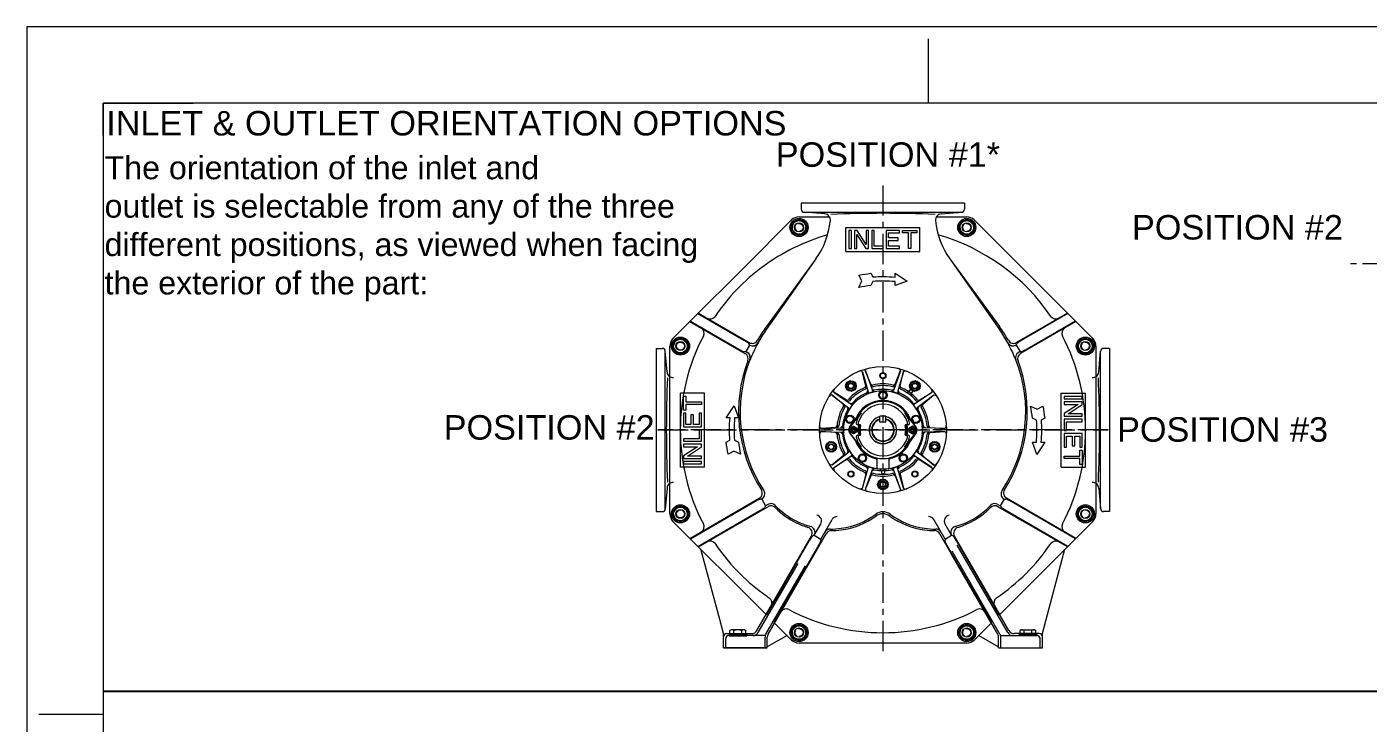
# Model space of a CAD drawing. Header units: millimetres. Extents: x -1229 to 6348, y -522 to 5252.
# Drawn here: x -1229 to 1589, y 3789 to 5252 of the extents above; entities that cross this region are included whole.
import ezdxf
from ezdxf.enums import TextEntityAlignment as Align

# ---------------------------------------------------------------- set-up
doc = ezdxf.new("R2010")
doc.units = ezdxf.units.MM
doc.header["$LTSCALE"] = 25.4
doc.linetypes.add('CENTER', pattern=[2, 1.25, -0.25, 0.25, -0.25])
doc.linetypes.add('HIDDEN', pattern=[0.375, 0.25, -0.125])
for name, color, linetype, lineweight in [('CEN', 3, 'CENTER', 5), ('HID-HIDE', 6, 'HIDDEN', 5), ('OBJ', 7, 'Continuous', 5), ('TXT', 7, 'Continuous', 5)]:
    doc.layers.add(name, color=color, linetype=linetype, lineweight=lineweight)
doc.layers.add('Title Block', color=7, linetype='Continuous')
doc.styles.add('ACANSTS', font='romans.shx', dxfattribs={"height": 25.4})
doc.styles.add('Roman', font='romans')
doc.styles.get("Standard").update_dxf_attribs({"font": 'arial.ttf'})

# ---------------------------------------------------------------- blocks, each defined once
blk = doc.blocks.new('LONE STAR BLOWER TITLE BLOCK (SIZE A)')
at = {"layer": 'Title Block', "lineweight": 15}
for p, q in [((600.08, 457.2), (0, 457.2)), ((0, 457.2), (0, 0)), ((150.02, 444.5), (150.02, 455.22)), ((587.38, 444.5), (12.7, 444.5)), ((587.38, 444.5), (12.7, 444.5)), ((12.7, 444.5), (12.7, 12.7)), ((12.7, 439.2), (12.7, 444.5)), ((12.7, 444.5), (27.67, 444.5)), ((12.7, 439.2), (12.7, 361.13)), ((1.98, 342.9), (12.7, 342.9))]:
    blk.add_line(p, q, dxfattribs=at)
at = {"layer": 'Title Block', "lineweight": 15, "style": 'ACANSTS'}
for tag, p, height in [('DRAWN_BY', (364.98, 58.05), 3.43), ('DRAWN_DATE', (394.07, 58.26), 3.43), ('DRAWING_SUBTITLE', (444.84, 50.21), 5.14), ('CHECKED_BY', (365.54, 49.27), 3.43), ('CHECK_DATE', (393.59, 49.29), 3.43), ('ENGINEER', (365.39, 40.85), 3.43), ('ENG_DATE', (393.36, 40.71), 3.43), ('DRAWING_SUBTITLE', (444.78, 39.35), 5.14), ('MANUFACTURING', (365.28, 32.27), 3.43), ('MFG_DATE', (393.39, 32.25), 3.43), ('CONTROL', (365.28, 23.7), 3.43), ('CONTROL_DATE', (393.39, 23.67), 3.43), ('CAGE_CODE', (450.28, 23.27), 3.43), ('MODEL_FILE_NAME', (210.7, 15.52), 3.43), ('APPROVED_BY', (364.99, 14.44), 3.43), ('APPROVAL_DATE', (393.18, 14.26), 3.43)]:
    blk.add_attdef(tag, p, '', height=height, dxfattribs=at)
at = {"layer": 'Title Block', "lineweight": 15, "style": 'Roman', "flags": 8}
for tag, height, p in [('DWG_NUMBER', 7.14, (480.3, 29.15)), ('SCALE', 3.43, (454.75, 17.88)), ('SHEETNUMBER', 3.43, (539.89, 17.88)), ('TOTA_SHEETS', 3.43, (556.11, 17.82))]:
    blk.add_attdef(tag, text='', height=height, dxfattribs=at).set_placement(p, align=Align.TOP_LEFT)
at = {"layer": 'Title Block', "lineweight": 15, "style": 'ACANSTS'}
blk.add_attdef('REVISION', text='', height=3.43, dxfattribs=at).set_placement((580.38, 22.69), align=Align.CENTER)

msp = doc.modelspace()

# ---------------------------------------------------------------- linework, layer by layer
at = {"color": 7, "lineweight": 5}
for p, q in [((327.64, 4248.617), (322.735, 4245.785)), ((811.078, 4248.617), (815.984, 4245.785))]:
    msp.add_line(p, q, dxfattribs=at)
at = {"lineweight": 5}
for p, q in [((326.421, 3947.655), (234.447, 3947.655)), ((234.503, 3947.655), (326.366, 3947.655)), ((812.297, 3947.655), (904.271, 3947.655)), ((812.353, 3947.655), (904.216, 3947.655))]:
    msp.add_line(p, q, dxfattribs=at)
msp.add_line((4632.002, 3855.997), (-1068.81, 3855.997))
at = {"layer": 'CEN', "color": 5, "lineweight": 5, "ltscale": 2}
for p, q in [((569.359, 4918.493), (569.359, 3931.898)), ((1640.294, 4754.105), (1538.694, 4754.105)), ((96.403, 4404.855), (1042.315, 4404.855)), ((1042.315, 4404.855), (96.403, 4404.855))]:
    msp.add_line(p, q, dxfattribs=at)
at = {"layer": 'HID-HIDE', "color": 7, "linetype": 'Continuous', "lineweight": 5, "ltscale": 2}
for p, q in [((164.002, 4632.437), (279.319, 4747.755)), ((366.159, 4678.822), (324.774, 4622.42)), ((366.159, 4675.403), (324.192, 4615.915)), ((128.313, 4596.748), (164.002, 4632.437)), ((121.803, 4228.677), (121.803, 4581.032)), ((533.307, 4497.749), (525.924, 4527.517)), ((526.229, 4526.926), (538.398, 4485.039)), ((543.924, 4501.199), (532.4, 4529.621)), ((532.5, 4528.964), (547.276, 4487.923)), ((606.218, 4528.964), (591.442, 4487.923)), ((594.794, 4501.199), (606.318, 4529.621)), ((612.489, 4526.926), (600.32, 4485.039)), ((605.412, 4497.749), (612.795, 4527.517)), ((492.152, 4467.848), (466.123, 4484.069)), ((466.59, 4483.596), (502.667, 4459.078)), ((622.184, 4486.204), (620.648, 4483.949)), ((622.558, 4485.932), (620.943, 4483.559)), ((630.404, 4480.232), (622.184, 4486.204)), ((623.725, 4485.084), (627.458, 4490.222)), ((632.595, 4486.489), (627.458, 4490.222)), ((628.862, 4481.352), (632.595, 4486.489)), ((672.128, 4483.596), (636.051, 4459.078)), ((646.566, 4467.848), (672.596, 4484.069)), ((485.59, 4458.817), (462.12, 4478.56)), ((462.714, 4478.261), (497.18, 4451.527)), ((630.029, 4480.504), (628.271, 4478.234)), ((630.404, 4480.232), (628.733, 4478.075)), ((676.004, 4478.261), (641.538, 4451.527)), ((653.128, 4458.817), (676.598, 4478.56)), ((499.317, 4410.753), (520.67, 4440.183)), ((523.767, 4440.987), (499.882, 4410.85)), ((562.996, 4421.276), (562.996, 4427.788)), ((563.022, 4421.276), (563.022, 4433.95)), ((575.696, 4433.95), (563.022, 4433.95)), ((575.696, 4421.276), (575.696, 4433.95)), ((575.722, 4421.276), (575.722, 4427.788)), ((614.951, 4440.987), (638.836, 4410.85)), ((639.402, 4410.753), (618.048, 4440.183)), ((469.871, 4410.436), (439.278, 4408.259)), ((469.871, 4399.273), (439.278, 4401.45)), ((439.934, 4408.152), (483.532, 4409.522)), ((439.934, 4401.557), (483.532, 4400.187)), ((499.317, 4398.956), (520.67, 4369.527)), ((523.767, 4368.722), (499.882, 4398.859)), ((516.432, 4416.031), (520.995, 4416.031)), ((575.722, 4421.276), (562.996, 4421.276)), ((614.951, 4368.722), (638.836, 4398.859)), ((622.287, 4416.031), (617.724, 4416.031)), ((639.402, 4398.956), (618.048, 4369.527)), ((698.784, 4408.152), (655.186, 4409.522)), ((698.784, 4401.557), (655.186, 4400.187)), ((668.848, 4410.436), (699.44, 4408.259)), ((668.848, 4399.273), (699.44, 4401.45)), ((516.432, 4393.679), (520.995, 4393.679)), ((622.287, 4393.679), (617.724, 4393.679)), ((485.59, 4350.893), (462.12, 4331.15)), ((462.714, 4331.448), (497.18, 4358.183)), ((492.152, 4341.861), (466.123, 4325.64)), ((466.59, 4326.113), (502.667, 4350.631)), ((556.659, 4343.602), (556.659, 4324.669)), ((582.059, 4343.602), (582.059, 4324.669)), ((672.128, 4326.113), (636.051, 4350.631)), ((676.004, 4331.448), (641.538, 4358.183)), ((646.566, 4341.861), (672.596, 4325.64)), ((653.128, 4350.893), (676.598, 4331.15)), ((533.307, 4311.96), (525.924, 4282.192)), ((526.229, 4282.783), (538.398, 4324.67)), ((532.5, 4280.745), (547.276, 4321.786)), ((564.597, 4319.638), (564.682, 4322.437)), ((564.597, 4319.638), (574.122, 4319.638)), ((565.06, 4319.638), (565.144, 4322.412)), ((566.184, 4319.638), (566.184, 4313.288)), ((566.184, 4313.288), (572.534, 4313.288)), ((572.534, 4319.638), (572.534, 4313.288)), ((573.659, 4319.638), (573.574, 4322.412)), ((574.122, 4319.638), (574.036, 4322.437)), ((606.218, 4280.745), (591.442, 4321.786)), ((612.489, 4282.783), (600.32, 4324.67)), ((605.412, 4311.96), (612.795, 4282.192)), ((543.924, 4308.511), (532.4, 4280.088)), ((594.794, 4308.511), (606.318, 4280.088)), ((164.002, 4177.272), (128.313, 4212.961)), ((279.319, 4061.955), (164.002, 4177.272)), ((810.596, 3975.848), (712.857, 4145.136)), ((815.308, 3976.002), (714.681, 4150.293)), ((831.674, 3979.405), (725.597, 4163.136)), ((834.074, 3983.562), (730.386, 4163.156)), ((304.644, 3983.562), (385.693, 4123.943)), ((307.044, 3979.405), (390.982, 4124.789)), ((323.411, 3976.002), (406.488, 4119.896)), ((328.123, 3975.848), (408.734, 4115.471)), ((351.2, 4064.2), (366.159, 4090.11)), ((353.154, 4065.184), (366.159, 4087.71)), ((234.447, 3977.212), (226.459, 4007.023)), ((904.271, 3977.212), (912.259, 4007.023)), ((234.447, 3947.655), (234.447, 3977.212)), ((240.797, 3977.212), (293.645, 3977.212)), ((245.509, 3974.884), (245.509, 3972.298)), ((250.272, 3984.998), (248.061, 3983.722)), ((248.061, 3972.298), (248.061, 3983.722)), ((278.847, 3984.998), (250.272, 3984.998)), ((256.31, 3972.298), (256.31, 3983.722)), ((272.808, 3972.298), (272.808, 3983.722)), ((278.847, 3984.998), (281.057, 3983.722)), ((281.057, 3972.298), (281.057, 3983.722)), ((283.609, 3974.884), (283.609, 3972.298)), ((897.921, 3977.212), (845.073, 3977.212)), ((855.109, 3974.884), (855.109, 3972.298)), ((859.872, 3984.998), (857.661, 3983.722)), ((857.661, 3972.298), (857.661, 3983.722)), ((859.872, 3984.998), (888.447, 3984.998)), ((865.91, 3972.298), (865.91, 3983.722)), ((882.408, 3972.298), (882.408, 3983.722)), ((888.447, 3984.998), (890.657, 3983.722)), ((890.657, 3972.298), (890.657, 3983.722)), ((893.209, 3974.884), (893.209, 3972.298)), ((904.271, 3947.655), (904.271, 3977.212)), ((239.159, 3947.655), (239.159, 3966.705)), ((322.174, 3973.055), (245.509, 3973.055)), ((245.509, 3972.298), (283.609, 3972.298)), ((321.709, 3947.655), (321.709, 3969.652)), ((368.017, 3973.257), (326.421, 3949.242)), ((326.421, 3947.655), (326.421, 3969.498)), ((770.702, 3973.257), (812.297, 3949.242)), ((812.297, 3947.655), (812.297, 3969.498)), ((816.545, 3973.055), (893.209, 3973.055)), ((817.009, 3947.655), (817.009, 3969.652)), ((893.209, 3972.298), (855.109, 3972.298)), ((899.559, 3947.655), (899.559, 3966.705))]:
    msp.add_line(p, q, dxfattribs=at)
for points in [[(133.985, 4594.121), (127.672, 4578.879), (137.715, 4565.79), (154.071, 4567.944), (160.385, 4583.186), (150.342, 4596.274)], [(510.901, 4504.021), (500.74, 4508.23), (492.014, 4501.534), (493.45, 4490.63), (503.611, 4486.421), (512.337, 4493.116)], [(573.484, 4470.736), (577.608, 4477.88), (573.484, 4485.023), (565.235, 4485.023), (561.11, 4477.88), (565.235, 4470.736)], [(645.607, 4491.096), (646.47, 4502.06), (637.406, 4508.29), (627.479, 4503.555), (626.616, 4492.59), (635.68, 4486.361)], [(507.977, 4429.136), (502.457, 4435.266), (494.389, 4433.551), (491.84, 4425.705), (497.359, 4419.575), (505.428, 4421.29)], [(633.291, 4421.29), (641.359, 4419.575), (646.879, 4425.705), (644.33, 4433.551), (636.261, 4435.266), (630.741, 4429.136)], [(500.303, 4408.979), (507.447, 4413.103), (514.59, 4408.979), (514.59, 4400.73), (507.447, 4396.606), (500.303, 4400.73)], [(638.415, 4408.979), (631.272, 4413.103), (624.128, 4408.979), (624.128, 4400.73), (631.272, 4396.606), (638.415, 4400.73)], [(456.982, 4379.902), (449.839, 4371.538), (453.51, 4361.171), (464.325, 4359.166), (471.468, 4367.53), (467.796, 4377.897)], [(674.941, 4358.988), (685.636, 4361.556), (688.76, 4372.101), (681.189, 4380.079), (670.494, 4377.512), (667.37, 4366.966)], [(527.298, 4353.98), (519.763, 4350.625), (518.9, 4342.421), (525.574, 4337.572), (533.11, 4340.927), (533.972, 4349.131)], [(604.746, 4349.131), (605.609, 4340.927), (613.144, 4337.572), (619.818, 4342.421), (618.956, 4350.625), (611.42, 4353.98)], [(558.364, 4290.267), (564.111, 4280.889), (575.106, 4281.177), (580.354, 4290.842), (574.607, 4300.22), (563.612, 4299.932)], [(127.672, 4230.83), (133.985, 4215.588), (150.342, 4213.435), (160.385, 4226.523), (154.071, 4241.765), (137.715, 4243.919)]]:
    msp.add_lwpolyline(points, close=True, dxfattribs=at)
at = {"layer": 'HID-HIDE', "color": 7, "lineweight": 5, "ltscale": 2}
for centre in [(393.181, 4830.186), (745.537, 4830.186), (994.69, 4581.032), (994.69, 4228.677), (393.181, 3979.523), (745.537, 3979.523)]:
    msp.add_circle(centre, 8.334, dxfattribs=at)
at = {"layer": 'HID-HIDE', "color": 7, "linetype": 'Continuous', "lineweight": 5, "ltscale": 2}
for centre, radius in [((144.028, 4581.032), 19.05), ((144.028, 4581.032), 16.498), ((144.028, 4581.032), 14.287), ((144.028, 4581.032), 9.525), ((144.028, 4581.032), 8.334), ((569.359, 4404.855), 133.35), ((569.359, 4519.155), 6.35), ((569.359, 4519.155), 5.359), ((569.359, 4404.855), 82.55), ((502.175, 4497.325), 11.087), ((502.175, 4497.325), 9.525), ((502.175, 4497.325), 6.35), ((502.175, 4497.325), 5.359), ((569.359, 4477.88), 8.674), ((569.359, 4477.88), 7.144), ((636.543, 4497.325), 11.087), ((636.543, 4497.325), 9.525), ((636.543, 4497.325), 6.35), ((636.543, 4497.325), 5.359), ((499.908, 4427.42), 8.674), ((499.908, 4427.42), 7.144), ((638.81, 4427.42), 8.674), ((638.81, 4427.42), 7.144), ((507.447, 4404.855), 7.144), ((507.447, 4404.855), 4.763), ((507.447, 4404.855), 3.969), ((631.272, 4404.855), 7.144), ((631.272, 4404.855), 4.763), ((631.272, 4404.855), 3.969), ((460.653, 4369.534), 11.087), ((460.653, 4369.534), 9.525), ((460.653, 4369.534), 6.35), ((460.653, 4369.534), 5.359), ((678.065, 4369.534), 11.087), ((678.065, 4369.534), 9.525), ((678.065, 4369.534), 6.35), ((678.065, 4369.534), 5.359), ((526.436, 4345.776), 8.674), ((526.436, 4345.776), 7.144), ((612.282, 4345.776), 8.674), ((612.282, 4345.776), 7.144), ((502.175, 4312.384), 6.35), ((502.175, 4312.384), 5.359), ((636.543, 4312.384), 6.35), ((636.543, 4312.384), 5.359), ((569.359, 4290.555), 11.087), ((569.359, 4290.555), 9.525), ((569.359, 4290.555), 6.35), ((569.359, 4290.555), 5.359), ((144.028, 4228.677), 19.05), ((144.028, 4228.677), 16.498), ((144.028, 4228.677), 14.287), ((144.028, 4228.677), 9.525), ((144.028, 4228.677), 8.334)]:
    msp.add_circle(centre, radius, dxfattribs=at)
for centre, radius, start, end in [((569.359, 4404.855), 425.766, 126.364591, 145.905927), ((206.258, 4650.638), 12.7, 240, 325.905927), ((569.359, 4442.955), 303.364, 143.730519, 150.306657), ((144.028, 4581.032), 22.225, 135, 180), ((569.359, 4404.855), 425.766, 152.390259, 207.609741), ((180.824, 4608.06), 12.7, 332.390259, 60), ((569.359, 4442.955), 300.038, 144.797811, 151.071711), ((569.359, 4442.955), 303.364, 159.33765, 212.667396), ((569.359, 4442.955), 300.038, 158.666538, 213.458627), ((569.359, 4404.855), 96.815, 113.086062, 138.913938), ((569.359, 4404.855), 93.227, 113.275131, 138.724869), ((569.359, 4404.855), 85.333, 113.585124, 138.414876), ((530.102, 4496.954), 3.302, 293.086062, 13.929691), ((531.098, 4493.474), 3.302, 295.526868, 16.199954), ((533.809, 4486.046), 3.302, 295.233922, 16.199954), ((569.359, 4404.855), 82.997, 102.702562, 113.297438), ((535.227, 4484.117), 3.302, 293.297438, 16.199954), ((546.984, 4502.439), 3.302, 202.070309, 282.913938), ((548.224, 4499.038), 3.302, 199.800046, 280.473132), ((550.383, 4489.042), 3.302, 199.800046, 282.702562), ((550.397, 4491.436), 3.302, 199.800046, 280.766078), ((569.359, 4404.855), 96.815, 77.086062, 102.913938), ((569.359, 4404.855), 93.227, 77.275131, 102.724869), ((569.359, 4404.855), 85.333, 77.585124, 102.414876), ((588.336, 4489.042), 3.302, 257.297438, 340.199954), ((569.359, 4404.855), 82.997, 66.702562, 77.297438), ((588.322, 4491.436), 3.302, 259.233922, 340.199954), ((590.494, 4499.038), 3.302, 259.526868, 340.199954), ((591.734, 4502.439), 3.302, 257.086062, 337.929691), ((603.491, 4484.117), 3.302, 163.800046, 246.702562), ((604.91, 4486.046), 3.302, 163.800046, 244.766078), ((569.359, 4404.855), 85.333, 41.585124, 66.414876), ((607.62, 4493.474), 3.302, 163.800046, 244.473132), ((608.616, 4496.954), 3.302, 166.070309, 246.913938), ((569.359, 4404.855), 93.227, 41.275131, 66.724869), ((569.359, 4404.855), 96.815, 57.004483, 66.913938), ((569.359, 4404.855), 96.815, 149.086062, 174.913938), ((569.359, 4404.855), 93.227, 149.275131, 174.724869), ((483.465, 4456.29), 3.302, 329.086062, 49.929691), ((486.316, 4454.06), 3.302, 331.526868, 52.199954), ((493.899, 4470.651), 3.302, 238.070309, 318.913938), ((496.901, 4468.628), 3.302, 235.800046, 316.473132), ((569.359, 4404.855), 82.997, 138.702562, 149.297438), ((503.127, 4463.755), 3.302, 235.800046, 316.766078), ((504.523, 4461.809), 3.302, 235.800046, 318.702562), ((569.359, 4404.855), 62.072, 21.689558, 158.310442), ((569.359, 4404.855), 53.975, 16.596793, 163.403207), ((569.359, 4404.855), 60.156, 35.963998, 144.036002), ((569.359, 4404.855), 96.815, 41.086062, 50.995517), ((634.195, 4461.809), 3.302, 221.297438, 304.199954), ((569.359, 4404.855), 82.997, 30.702562, 41.297438), ((635.592, 4463.755), 3.302, 223.233922, 304.199954), ((641.818, 4468.628), 3.302, 223.526868, 304.199954), ((644.82, 4470.651), 3.302, 221.086062, 301.929691), ((652.402, 4454.06), 3.302, 127.800046, 208.473132), ((569.359, 4404.855), 93.227, 5.275131, 30.724869), ((655.254, 4456.29), 3.302, 130.070309, 210.913938), ((569.359, 4404.855), 96.815, 5.086062, 30.913938), ((569.359, 4404.855), 85.333, 149.585124, 174.414876), ((492.875, 4449.644), 3.302, 331.233922, 52.199954), ((495.156, 4448.917), 3.302, 329.297438, 52.199954), ((569.359, 4404.855), 58.174, 141.602034, 164.701283), ((569.359, 4404.855), 28.861, 102.684481, 77.315519), ((569.359, 4404.855), 28.543, 102.827968, 77.172032), ((569.359, 4404.855), 23.8, 105.442748, 74.557252), ((569.359, 4404.855), 22.92, 106.117357, 73.882643), ((569.359, 4404.855), 58.174, 15.298717, 38.397966), ((643.562, 4448.917), 3.302, 127.800046, 210.702562), ((645.843, 4449.644), 3.302, 127.800046, 208.766078), ((569.359, 4404.855), 85.333, 5.585124, 30.414876), ((469.636, 4413.73), 3.302, 274.070309, 354.913938), ((469.636, 4395.979), 3.302, 5.086062, 85.929691), ((569.359, 4404.855), 96.815, 185.086062, 210.913938), ((473.254, 4413.858), 3.302, 271.800046, 352.473132), ((473.254, 4395.851), 3.302, 7.526868, 88.199954), ((569.359, 4404.855), 93.227, 185.275131, 210.724869), ((481.156, 4413.575), 3.302, 271.800046, 352.766078), ((481.156, 4396.134), 3.302, 7.233922, 88.199954), ((483.428, 4412.822), 3.302, 271.800046, 354.702562), ((483.428, 4396.887), 3.302, 5.297438, 88.199954), ((569.359, 4404.855), 85.333, 185.585124, 210.414876), ((569.359, 4404.855), 82.997, 174.702562, 185.297438), ((507.447, 4404.855), 10.044, 144.036002, 215.963998), ((507.447, 4404.855), 9.652, 141.602034, 218.397966), ((516.432, 4419.333), 3.302, 164.701283, 270), ((569.359, 4404.855), 51.993, 167.58733, 192.41267), ((520.797, 4419.328), 3.302, 163.403207, 272.342004), ((519.306, 4414.507), 1.524, 349.08539, 90), ((569.359, 4404.855), 49.452, 169.08539, 190.91461), ((520.995, 4414.507), 1.524, 348.713917, 92.342004), ((569.359, 4404.855), 47.794, 168.713917, 191.286083), ((617.724, 4414.507), 1.524, 87.657996, 191.286083), ((569.359, 4404.855), 47.794, 348.713917, 11.286083), ((617.921, 4419.328), 3.302, 267.657996, 16.596793), ((619.413, 4414.507), 1.524, 90, 190.91461), ((569.359, 4404.855), 49.452, 349.08539, 10.91461), ((569.359, 4404.855), 51.993, 347.58733, 12.41267), ((622.287, 4419.333), 3.302, 270, 15.298717), ((631.272, 4404.855), 9.652, 321.602034, 38.397966), ((631.272, 4404.855), 10.044, 324.036002, 35.963998), ((569.359, 4404.855), 85.333, 329.585124, 354.414876), ((569.359, 4404.855), 93.227, 329.275131, 354.724869), ((655.29, 4412.822), 3.302, 185.297438, 268.199954), ((569.359, 4404.855), 82.997, 354.702562, 5.297438), ((655.29, 4396.887), 3.302, 91.800046, 174.702562), ((569.359, 4404.855), 96.815, 329.086062, 354.913938), ((657.563, 4413.575), 3.302, 187.233922, 268.199954), ((657.563, 4396.134), 3.302, 91.800046, 172.766078), ((665.464, 4413.858), 3.302, 187.526868, 268.199954), ((665.464, 4395.851), 3.302, 91.800046, 172.473132), ((669.082, 4413.73), 3.302, 185.086062, 265.929691), ((669.082, 4395.979), 3.302, 94.070309, 174.913938), ((569.359, 4404.855), 62.072, 201.689558, 255.831399), ((516.432, 4390.377), 3.302, 90, 195.298717), ((569.359, 4404.855), 58.174, 195.298717, 218.397966), ((520.797, 4390.381), 3.302, 87.657996, 196.596793), ((569.359, 4404.855), 53.975, 196.596793, 343.403207), ((519.306, 4395.203), 1.524, 270, 10.91461), ((569.359, 4404.855), 60.156, 215.963998, 324.036002), ((520.995, 4395.203), 1.524, 267.657996, 11.286083), ((569.359, 4404.855), 62.072, 284.168601, 338.310442), ((569.359, 4404.855), 58.174, 321.602034, 344.701283), ((617.724, 4395.203), 1.524, 168.713917, 272.342004), ((617.921, 4390.381), 3.302, 343.403207, 92.342004), ((619.413, 4395.203), 1.524, 169.08539, 270), ((622.287, 4390.377), 3.302, 344.701283, 90), ((483.465, 4353.419), 3.302, 310.070309, 30.913938), ((486.316, 4355.649), 3.302, 307.800046, 28.473132), ((493.899, 4339.058), 3.302, 41.086062, 121.929691), ((492.875, 4360.065), 3.302, 307.800046, 28.766078), ((496.901, 4341.081), 3.302, 43.526868, 124.199954), ((569.359, 4404.855), 96.815, 221.086062, 246.913938), ((495.156, 4360.792), 3.302, 307.800046, 30.702562), ((569.359, 4404.855), 82.997, 210.702562, 221.297438), ((569.359, 4404.855), 93.227, 221.275131, 246.724869), ((503.127, 4345.954), 3.302, 43.233922, 124.199954), ((504.523, 4347.9), 3.302, 41.297438, 124.199954), ((569.359, 4404.855), 85.333, 221.585124, 246.414876), ((553.357, 4341.469), 3.302, 0, 75.831399), ((585.361, 4341.469), 3.302, 104.168601, 180), ((569.359, 4404.855), 85.333, 293.585124, 318.414876), ((569.359, 4404.855), 93.227, 293.275131, 318.724869), ((569.359, 4404.855), 96.815, 293.086062, 318.913938), ((569.359, 4404.855), 82.997, 318.702562, 329.297438), ((634.195, 4347.9), 3.302, 55.800046, 138.702562), ((635.592, 4345.954), 3.302, 55.800046, 136.766078), ((641.818, 4341.081), 3.302, 55.800046, 136.473132), ((643.562, 4360.792), 3.302, 149.297438, 232.199954), ((644.82, 4339.058), 3.302, 58.070309, 138.913938), ((645.843, 4360.065), 3.302, 151.233922, 232.199954), ((652.402, 4355.649), 3.302, 151.526868, 232.199954), ((655.254, 4353.419), 3.302, 149.086062, 229.929691), ((530.102, 4312.755), 3.302, 346.070309, 66.913938), ((531.098, 4316.235), 3.302, 343.800046, 64.473132), ((533.809, 4323.663), 3.302, 343.800046, 64.766078), ((569.359, 4404.855), 82.997, 246.702562, 257.297438), ((535.227, 4325.592), 3.302, 343.800046, 66.702562), ((548.224, 4310.671), 3.302, 79.526868, 160.199954), ((550.383, 4320.667), 3.302, 77.297438, 160.199954), ((550.397, 4318.273), 3.302, 79.233922, 160.199954), ((569.359, 4404.855), 93.227, 257.275131, 282.724869), ((569.359, 4404.855), 85.333, 257.585124, 282.414876), ((558.259, 4324.669), 1.6, 180, 262.118799), ((580.459, 4324.669), 1.6, 277.881201, 0), ((569.359, 4404.855), 82.997, 282.702562, 293.297438), ((588.336, 4320.667), 3.302, 19.800046, 102.702562), ((588.322, 4318.273), 3.302, 19.800046, 100.766078), ((590.494, 4310.671), 3.302, 19.800046, 100.473132), ((603.491, 4325.592), 3.302, 113.297438, 196.199954), ((604.91, 4323.663), 3.302, 115.233922, 196.199954), ((607.62, 4316.235), 3.302, 115.526868, 196.199954), ((608.616, 4312.755), 3.302, 113.086062, 193.929691), ((546.984, 4307.27), 3.302, 77.086062, 157.929691), ((569.359, 4404.855), 96.815, 257.086062, 282.913938), ((591.734, 4307.27), 3.302, 22.070309, 102.913938), ((144.028, 4228.677), 22.225, 180, 225), ((459.152, 4357.103), 163.664, 224.800465, 244.380082), ((459.152, 4357.103), 160.338, 223.67043, 243.808633), ((459.152, 4357.103), 160.338, 278.141504, 306.394862), ((569.359, 4207.594), 25.4, 53.605138, 126.394862), ((569.359, 4203.48), 25.4, 54.344771, 125.655229), ((679.566, 4357.103), 160.338, 233.605138, 261.858496), ((180.824, 4201.649), 12.7, 300, 27.609741), ((459.152, 4357.103), 163.664, 277.97493, 305.655229), ((679.566, 4357.103), 163.664, 234.344771, 262.02507), ((206.258, 4159.071), 12.7, 34.094073, 120), ((569.359, 4404.855), 425.766, 214.094073, 233.635409), ((240.797, 3970.862), 6.35, 90, 180), ((252.186, 3977.694), 7.303, 55.615753, 115.615753), ((264.559, 3957.699), 27.299, 72.412046, 107.587954), ((276.933, 3977.694), 7.303, 64.384247, 124.384247), ((293.645, 3989.912), 12.7, 270, 330), ((296.046, 3985.755), 12.7, 270, 330), ((334.409, 3969.652), 12.7, 150, 180), ((339.121, 3969.498), 12.7, 150, 180), ((799.597, 3969.498), 12.7, 0, 30), ((804.309, 3969.652), 12.7, 0, 30), ((842.672, 3985.755), 12.7, 210, 270), ((845.073, 3989.912), 12.7, 210, 270), ((861.786, 3977.694), 7.303, 55.615753, 115.615753), ((874.159, 3957.699), 27.299, 72.412046, 107.587954), ((886.533, 3977.694), 7.303, 64.384247, 124.384247), ((897.921, 3970.862), 6.35, 0, 90), ((245.509, 3966.705), 6.35, 90, 180), ((893.209, 3966.705), 6.35, 0, 90)]:
    msp.add_arc(centre, radius, start, end, dxfattribs=at)
for centre, major_axis, ratio, start_param, end_param in [((520.191, 4524.964), (6.038, 1.962), 0.56320815, 0, 1.57079633), ((600.18, 4530.926), (-6.038, 1.962), 0.56320815, 3.14159265, 4.71238898), ((624.691, 4481.012), (4.042, -2.937), 0.06612788, 3.14159265, 6.28318531), ((668.396, 4488.732), (-3.732, 5.136), 0.56320815, 3.14159265, 4.71238898), ((458.982, 4473.125), (3.732, 5.136), 0.56320815, 0, 1.57079633), ((439.934, 4395.208), (0, 6.349), 0.56320815, 0, 1.57079633), ((698.784, 4414.501), (0, 6.349), 0.56320815, 3.14159265, 4.71238898), ((569.359, 4343.602), (-12.7, 0), 0.99026807, 6.09095474, 6.28318531), ((569.359, 4343.602), (-12.7, 0), 0.99026807, 3.14159265, 3.33382322), ((470.322, 4320.977), (-3.732, 5.136), 0.56320815, 0, 1.57079633), ((679.736, 4336.584), (3.732, 5.136), 0.56320815, 3.14159265, 4.71238898), ((538.539, 4278.783), (-6.038, 1.962), 0.56320815, 0, 1.57079633), ((618.528, 4284.745), (6.038, 1.962), 0.56320815, 3.14159265, 4.71238898)]:
    msp.add_ellipse(centre, major_axis=major_axis, ratio=ratio, start_param=start_param, end_param=end_param, dxfattribs=at)
at = {"layer": 'HID-HIDE', "color": 7, "linetype": 'Continuous', "lineweight": 5, "ltscale": 2, "extrusion": (0, 0, -1)}
for centre, major_axis, start_param, end_param in [((538.539, 4530.926), (6.038, 1.962), 3.14159265, 4.71238898), ((618.528, 4524.964), (-6.038, 1.962), 0, 1.57079633), ((470.322, 4488.732), (3.732, 5.136), 3.14159265, 4.71238898), ((679.736, 4473.125), (-3.732, 5.136), 0, 1.57079633), ((439.934, 4414.501), (0, 6.349), 3.14159265, 4.71238898), ((698.784, 4395.208), (0, 6.349), 0, 1.57079633), ((458.982, 4336.584), (-3.732, 5.136), 3.14159265, 4.71238898), ((668.396, 4320.977), (3.732, 5.136), 0, 1.57079633), ((520.191, 4284.745), (-6.038, 1.962), 3.14159265, 4.71238898), ((600.18, 4278.783), (6.038, 1.962), 0, 1.57079633)]:
    msp.add_ellipse(centre, major_axis=major_axis, ratio=0.56320815, start_param=start_param, end_param=end_param, dxfattribs=at)
at = {"layer": 'HID-HIDE', "color": 7, "linetype": 'Continuous', "lineweight": 5, "ltscale": 2}
msp.add_ellipse((264.559, 3974.884), major_axis=(-19.05, 0), ratio=0.03492077, dxfattribs=at)
at = {"layer": 'HID-HIDE', "color": 7, "linetype": 'Continuous', "lineweight": 5, "ltscale": 2, "extrusion": (0, 0, -1)}
msp.add_ellipse((874.159, 3974.884), major_axis=(19.05, 0), ratio=0.03492077, dxfattribs=at)
at = {"layer": 'OBJ', "color": 7, "lineweight": 5}
for p, q in [((740.809, 4881.105), (397.909, 4881.105)), ((397.909, 4881.105), (397.909, 4868.405)), ((740.809, 4881.105), (740.809, 4868.405)), ((393.181, 4852.411), (457.136, 4852.411)), ((447.326, 4858.475), (403.736, 4862.076)), ((404.259, 4862.055), (734.459, 4862.055)), ((681.582, 4852.411), (745.537, 4852.411)), ((691.392, 4858.475), (734.982, 4862.076)), ((279.319, 4747.755), (377.466, 4845.901)), ((491.376, 4830.305), (646.834, 4830.305)), ((491.376, 4779.505), (491.376, 4830.305)), ((646.834, 4779.505), (646.834, 4830.305)), ((761.253, 4845.901), (1010.406, 4596.748)), ((428.758, 4764.135), (366.159, 4675.403)), ((428.758, 4764.135), (366.159, 4678.822)), ((491.376, 4779.505), (646.834, 4779.505)), ((709.961, 4764.135), (813.945, 4622.42)), ((709.961, 4764.135), (814.527, 4615.915)), ((181.71, 4650.146), (288.448, 4588.521)), ((957.008, 4650.146), (850.271, 4588.521)), ((164.002, 4632.437), (279.975, 4565.479)), ((164.881, 4633.316), (266.569, 4574.606)), ((180.832, 4649.267), (277.464, 4593.477)), ((974.717, 4632.437), (858.743, 4565.479)), ((957.886, 4649.267), (861.254, 4593.477)), ((973.837, 4633.316), (872.149, 4574.606)), ((281.356, 4569.484), (277.984, 4569.214)), ((289.293, 4583.232), (281.356, 4569.484)), ((281.356, 4569.484), (284.822, 4567.482)), ((289.293, 4583.232), (287.842, 4586.287)), ((289.293, 4583.232), (289.71, 4582.991)), ((849.425, 4583.232), (849.008, 4582.991)), ((849.425, 4583.232), (850.877, 4586.287)), ((849.425, 4583.232), (857.363, 4569.484)), ((857.363, 4569.484), (853.896, 4567.482)), ((857.363, 4569.484), (860.734, 4569.214)), ((1016.915, 4581.032), (1016.915, 4228.677)), ((164.002, 4177.272), (309.641, 4261.357)), ((314.797, 4259.533), (311.426, 4259.802)), ((314.797, 4259.533), (322.735, 4245.785)), ((823.921, 4259.533), (815.984, 4245.785)), ((823.921, 4259.533), (827.292, 4259.802)), ((974.717, 4177.272), (829.078, 4261.357)), ((164.881, 4176.393), (300.011, 4254.41)), ((180.832, 4160.442), (310.905, 4235.54)), ((181.71, 4159.563), (327.661, 4243.828)), ((322.735, 4245.785), (321.283, 4242.73)), ((957.008, 4159.563), (811.058, 4243.828)), ((815.984, 4245.785), (817.435, 4242.73)), ((957.886, 4160.442), (827.813, 4235.54)), ((973.837, 4176.393), (838.708, 4254.41)), ((1010.406, 4212.961), (814.65, 4017.206)), ((341.777, 3999.497), (450.089, 4187.099)), ((366.159, 4090.11), (419.165, 4181.919)), ((366.159, 4087.71), (414.755, 4171.88)), ((796.942, 3999.497), (688.63, 4187.099)), ((814.65, 4017.206), (719.553, 4181.919)), ((813.772, 4016.327), (723.963, 4171.88)), ((340.898, 4000.376), (433.625, 4160.985)), ((797.821, 4000.376), (705.093, 4160.985)), ((324.068, 4017.206), (279.319, 4061.955)), ((324.068, 4017.206), (351.2, 4064.2)), ((324.947, 4016.327), (353.154, 4065.184)), ((377.466, 3963.808), (341.777, 3999.497)), ((796.942, 3999.497), (761.253, 3963.808)), ((745.537, 3957.298), (393.181, 3957.298))]:
    msp.add_line(p, q, dxfattribs=at)
at = {"layer": 'OBJ', "lineweight": 5}
for p, q in [((93.109, 4576.305), (93.109, 4233.405)), ((93.109, 4576.305), (105.809, 4576.305)), ((115.738, 4526.887), (112.138, 4570.477)), ((112.159, 4239.755), (112.159, 4569.955)), ((1022.98, 4526.887), (1026.581, 4570.477)), ((1026.559, 4239.755), (1026.559, 4569.955)), ((1045.609, 4576.305), (1032.909, 4576.305)), ((1045.609, 4576.305), (1045.609, 4233.405)), ((143.909, 4326.871), (143.909, 4482.33)), ((194.709, 4482.33), (143.909, 4482.33)), ((194.709, 4326.871), (194.709, 4482.33)), ((944.009, 4326.871), (944.009, 4482.33)), ((944.009, 4482.33), (994.809, 4482.33)), ((994.809, 4326.871), (994.809, 4482.33)), ((194.709, 4326.871), (143.909, 4326.871)), ((944.009, 4326.871), (994.809, 4326.871)), ((115.738, 4282.822), (112.138, 4239.232)), ((1022.98, 4282.822), (1026.581, 4239.232)), ((93.109, 4233.405), (105.809, 4233.405)), ((1045.609, 4233.405), (1032.909, 4233.405)), ((226.459, 4007.023), (187.005, 4154.269)), ((912.259, 4007.023), (951.714, 4154.269))]:
    msp.add_line(p, q, dxfattribs=at)
at = {"layer": 'OBJ', "color": 7, "linetype": 'Continuous', "lineweight": 5}
for p, q in [((425, 4183.71), (438.658, 4207.366)), ((438.748, 4175.772), (462.393, 4216.726)), ((699.97, 4175.772), (676.325, 4216.726)), ((713.718, 4183.71), (700.06, 4207.366)), ((425, 4183.71), (421.945, 4182.258)), ((425, 4183.71), (438.748, 4175.772)), ((438.748, 4175.772), (439.018, 4172.401)), ((699.97, 4175.772), (699.701, 4172.401)), ((699.97, 4175.772), (713.718, 4183.71)), ((713.718, 4183.71), (716.774, 4182.258))]:
    msp.add_line(p, q, dxfattribs=at)
at = {"layer": 'OBJ', "color": 7, "lineweight": 5}
for points in [[(395.335, 4846.542), (380.093, 4840.229), (377.939, 4823.872), (391.028, 4813.829), (406.27, 4820.142), (408.423, 4836.499)], [(503.065, 4785.855), (503.065, 4823.955), (497.985, 4823.955), (497.985, 4785.855)], [(539.387, 4785.855), (539.387, 4823.955), (534.307, 4823.955), (534.307, 4794.372), (515.003, 4823.955), (509.415, 4823.955), (509.415, 4785.855), (514.495, 4785.855), (514.495, 4815.437), (533.799, 4785.855)], [(569.613, 4785.855), (569.613, 4790.935), (550.817, 4790.935), (550.817, 4823.955), (545.737, 4823.955), (545.737, 4785.855)], [(604.411, 4785.855), (604.411, 4790.935), (581.043, 4790.935), (581.043, 4803), (601.363, 4803), (601.363, 4808.08), (581.043, 4808.08), (581.043, 4818.875), (604.411, 4818.875), (604.411, 4823.955), (575.963, 4823.955), (575.963, 4785.855)], [(623.207, 4785.855), (623.207, 4818.875), (610.761, 4818.875), (610.761, 4823.955), (640.733, 4823.955), (640.733, 4818.875), (628.287, 4818.875), (628.287, 4785.855)], [(758.626, 4840.229), (743.384, 4846.542), (730.295, 4836.499), (732.449, 4820.142), (747.69, 4813.829), (760.779, 4823.872)], [(1011.047, 4578.879), (1004.733, 4594.121), (988.377, 4596.274), (978.334, 4583.186), (984.647, 4567.944), (1001.004, 4565.79)], [(1004.733, 4215.588), (1011.047, 4230.83), (1001.004, 4243.919), (984.647, 4241.765), (978.334, 4226.523), (988.377, 4213.435)], [(380.093, 3969.48), (395.335, 3963.167), (408.423, 3973.21), (406.27, 3989.567), (391.028, 3995.88), (377.939, 3985.837)], [(743.384, 3963.167), (758.626, 3969.48), (760.779, 3985.837), (747.69, 3995.88), (732.449, 3989.567), (730.295, 3973.21)]]:
    msp.add_lwpolyline(points, close=True, dxfattribs=at)
msp.add_lwpolyline([(543.959, 4708.363, 0.02113884), (518.559, 4704.066), (524.909, 4718.268), (518.559, 4729.991, -0.01947021), (543.959, 4733.948), (547.923, 4726.403, -0.03638238), (594.759, 4726.114), (594.759, 4734.107), (620.159, 4717.197), (594.759, 4708.522), (594.759, 4716.559, 0.03746782), (547.955, 4716.859)], format="xyb", close=True, dxfattribs=at)
at = {"layer": 'OBJ', "lineweight": 5}
for points in [[(188.359, 4458.703), (155.339, 4458.703), (155.339, 4446.257), (150.259, 4446.257), (150.259, 4476.229), (155.339, 4476.229), (155.339, 4463.783), (188.359, 4463.783)], [(950.047, 4470.065), (988.147, 4470.065), (988.147, 4475.145), (950.047, 4475.145)], [(950.047, 4433.743), (988.147, 4433.743), (988.147, 4438.823), (958.565, 4438.823), (988.147, 4458.127), (988.147, 4463.715), (950.047, 4463.715), (950.047, 4458.635), (979.63, 4458.635), (950.047, 4439.331)], [(188.359, 4439.907), (183.279, 4439.907), (183.279, 4416.539), (171.214, 4416.539), (171.214, 4436.859), (166.134, 4436.859), (166.134, 4416.539), (155.339, 4416.539), (155.339, 4439.907), (150.259, 4439.907), (150.259, 4411.459), (188.359, 4411.459)], [(950.047, 4403.517), (955.127, 4403.517), (955.127, 4422.313), (988.147, 4422.313), (988.147, 4427.393), (950.047, 4427.393)], [(188.359, 4405.109), (183.279, 4405.109), (183.279, 4386.313), (150.259, 4386.313), (150.259, 4381.233), (188.359, 4381.233)], [(950.047, 4368.719), (955.127, 4368.719), (955.127, 4392.087), (967.192, 4392.087), (967.192, 4371.767), (972.272, 4371.767), (972.272, 4392.087), (983.067, 4392.087), (983.067, 4368.719), (988.147, 4368.719), (988.147, 4397.167), (950.047, 4397.167)], [(188.359, 4374.883), (150.259, 4374.883), (150.259, 4369.803), (179.842, 4369.803), (150.259, 4350.499), (150.259, 4344.911), (188.359, 4344.911), (188.359, 4349.991), (158.776, 4349.991), (188.359, 4369.295)], [(950.047, 4349.923), (983.067, 4349.923), (983.067, 4362.369), (988.147, 4362.369), (988.147, 4332.397), (983.067, 4332.397), (983.067, 4344.843), (950.047, 4344.843)], [(188.359, 4338.561), (150.259, 4338.561), (150.259, 4333.481), (188.359, 4333.481)]]:
    msp.add_lwpolyline(points, close=True, dxfattribs=at)
for points in [[(265.85, 4379.455, 0.02113884), (270.148, 4354.055), (255.946, 4360.405), (244.223, 4354.055, -0.01947021), (240.265, 4379.455), (247.81, 4383.419, -0.03638238), (248.099, 4430.255), (240.107, 4430.255), (257.016, 4455.655), (265.692, 4430.255), (257.655, 4430.255, 0.03746782), (257.355, 4383.451)], [(883.621, 4429.785, 0.02113884), (879.324, 4455.185), (893.526, 4448.835), (905.248, 4455.185, -0.01947021), (909.206, 4429.785), (901.661, 4425.821, -0.03638238), (901.372, 4378.985), (909.364, 4378.985), (892.455, 4353.585), (883.779, 4378.985), (891.816, 4378.985, 0.03746782), (892.116, 4425.789)]]:
    msp.add_lwpolyline(points, format="xyb", close=True, dxfattribs=at)
at = {"layer": 'OBJ', "color": 7, "lineweight": 5}
for centre, radius in [((393.181, 4830.186), 19.05), ((745.537, 4830.186), 19.05), ((393.181, 4830.186), 16.498), ((393.181, 4830.186), 14.287), ((393.181, 4830.186), 9.525), ((745.537, 4830.186), 16.498), ((745.537, 4830.186), 14.287), ((745.537, 4830.186), 9.525), ((994.69, 4581.032), 19.05), ((994.69, 4581.032), 16.498), ((994.69, 4581.032), 14.287), ((994.69, 4581.032), 9.525), ((994.69, 4228.677), 19.05), ((994.69, 4228.677), 16.498), ((994.69, 4228.677), 14.287), ((994.69, 4228.677), 9.525), ((393.181, 3979.523), 19.05), ((393.181, 3979.523), 16.498), ((393.181, 3979.523), 14.287), ((393.181, 3979.523), 9.525), ((745.537, 3979.523), 19.05), ((745.537, 3979.523), 16.498), ((745.537, 3979.523), 14.287), ((745.537, 3979.523), 9.525)]:
    msp.add_circle(centre, radius, dxfattribs=at)
for centre, radius, start, end in [((393.181, 4830.186), 22.225, 90, 135), ((404.259, 4868.405), 6.35, 180, 270), ((446.281, 4845.818), 12.7, 354.070326, 85.277783), ((569.359, 2401.39), 2458.503, 87.444909, 92.555091), ((692.438, 4845.818), 12.7, 94.722217, 185.929674), ((734.459, 4868.405), 6.35, 270, 0), ((745.537, 4830.186), 22.225, 45, 90), ((289.959, 4862.055), 169.863, 324.797811, 354.070326), ((848.759, 4862.055), 169.863, 185.929674, 215.202189), ((569.359, 4404.855), 425.766, 105.859835, 126.364591), ((569.359, 4404.855), 425.766, 34.094073, 74.140165), ((569.359, 4442.955), 303.364, 29.693343, 36.269481), ((932.461, 4650.638), 12.7, 214.094073, 300), ((569.359, 4442.955), 300.038, 28.928289, 35.202189), ((957.895, 4608.06), 12.7, 120, 207.609741), ((569.359, 4404.855), 425.766, 332.390259, 27.609741), ((994.69, 4581.032), 22.225, 0, 45), ((273.625, 4554.481), 12.7, 339.33765, 60), ((278.051, 4556.727), 12.7, 338.666538, 60), ((278.472, 4556.484), 12.7, 338.679998, 60), ((294.798, 4599.519), 12.7, 240, 330.306657), ((295.643, 4594.23), 12.7, 240, 331.071711), ((296.06, 4593.99), 12.7, 240, 331.073363), ((569.359, 4442.955), 299.556, 151.073363, 158.679998), ((569.359, 4442.955), 299.556, 21.320002, 28.926637), ((842.658, 4593.99), 12.7, 208.926637, 300), ((843.075, 4594.23), 12.7, 208.928289, 300), ((843.921, 4599.519), 12.7, 209.693343, 300), ((860.246, 4556.484), 12.7, 120, 201.320002), ((860.668, 4556.727), 12.7, 120, 201.333462), ((865.093, 4554.481), 12.7, 120, 200.66235), ((569.359, 4442.955), 300.038, 326.541373, 21.333462), ((569.359, 4442.955), 303.364, 327.332604, 20.66235), ((303.291, 4272.355), 12.7, 300, 32.667396), ((308.447, 4270.531), 12.7, 300, 33.458627), ((830.271, 4270.531), 12.7, 146.541373, 240), ((835.428, 4272.355), 12.7, 147.332604, 240), ((333.99, 4237.619), 12.7, 43.67043, 120), ((334.011, 4232.829), 12.7, 44.800465, 120), ((679.566, 4357.103), 160.338, 285.125346, 316.32957), ((679.566, 4357.103), 163.664, 286.80368, 315.199535), ((804.728, 4237.619), 12.7, 60, 136.32957), ((804.708, 4232.829), 12.7, 60, 135.199535), ((994.69, 4228.677), 22.225, 315, 0), ((459.152, 4357.103), 160.338, 243.808633, 254.874654), ((459.152, 4357.103), 163.664, 244.380082, 253.19632), ((957.895, 4201.649), 12.7, 152.390259, 240), ((932.461, 4159.071), 12.7, 60, 145.905927), ((569.359, 4404.855), 425.766, 304.094073, 325.905927), ((569.359, 4404.855), 425.766, 233.635409, 235.905927), ((323.576, 4041.753), 12.7, 330, 55.905927), ((815.143, 4041.753), 12.7, 124.094073, 210), ((366.154, 4016.319), 12.7, 62.390259, 150), ((569.359, 4404.855), 425.766, 242.390259, 297.609741), ((772.565, 4016.319), 12.7, 30, 117.609741), ((393.181, 3979.523), 22.225, 225, 270), ((745.537, 3979.523), 22.225, 270, 315)]:
    msp.add_arc(centre, radius, start, end, dxfattribs=at)
at = {"layer": 'OBJ', "lineweight": 5}
for centre, radius, start, end in [((105.809, 4569.955), 6.35, 0, 90), ((1032.909, 4569.955), 6.35, 90, 180), ((2572.824, 4404.855), 2458.503, 177.444909, 182.555091), ((128.395, 4527.933), 12.7, 184.722217, 275.929674), ((1010.323, 4527.933), 12.7, 264.070326, 355.277783), ((-1434.105, 4404.855), 2458.503, 357.444909, 2.555091), ((128.395, 4281.776), 12.7, 84.070326, 175.277783), ((1010.323, 4281.776), 12.7, 4.722217, 95.929674), ((105.809, 4239.755), 6.35, 270, 0), ((1032.909, 4239.755), 6.35, 180, 270)]:
    msp.add_arc(centre, radius, start, end, dxfattribs=at)
at = {"layer": 'OBJ', "color": 7, "linetype": 'Continuous', "lineweight": 5}
for centre, radius, start, end in [((408.167, 4188.269), 12.7, 330, 73.19632), ((414.002, 4190.06), 12.7, 330, 74.874654), ((427.66, 4213.716), 12.7, 330, 77.734024), ((473.392, 4210.376), 12.7, 90, 150), ((665.327, 4210.376), 12.7, 30, 90), ((711.059, 4213.716), 12.7, 102.265976, 210), ((724.717, 4190.06), 12.7, 105.125346, 210), ((730.552, 4188.269), 12.7, 106.80368, 210), ((458.202, 4184.068), 12.7, 89.685405, 150), ((461.087, 4180.749), 12.7, 90.628584, 150), ((459.152, 4357.103), 160.338, 269.685405, 278.141504), ((459.152, 4357.103), 163.664, 270.628584, 277.97493), ((679.566, 4357.103), 160.338, 261.858496, 270.314595), ((679.566, 4357.103), 163.664, 262.02507, 269.371416), ((677.631, 4180.749), 12.7, 30, 89.371416), ((680.516, 4184.068), 12.7, 30, 90.314595)]:
    msp.add_arc(centre, radius, start, end, dxfattribs=at)
at = {"layer": 'OBJ', "color": 7, "lineweight": 5, "extrusion": (0, 0, -1)}
for centre, major_axis, start_param, end_param in [((276.863, 4592.437), (-10.999, 6.35), 1.57079633, 3.00527051), ((871.549, 4575.647), (10.999, 6.35), 1.57079633, 3.00519087), ((300.611, 4253.37), (10.999, 6.35), -1.57079633, -0.13640179), ((828.413, 4236.58), (-10.999, 6.35), -1.57079633, -0.13632214)]:
    msp.add_ellipse(centre, major_axis=major_axis, ratio=0.0945726, start_param=start_param, end_param=end_param, dxfattribs=at)
at = {"layer": 'OBJ', "color": 7, "lineweight": 5}
for centre, major_axis, start_param, end_param in [((861.855, 4592.437), (10.999, 6.35), 1.57079633, 3.00527051), ((267.17, 4575.647), (-10.999, 6.35), 1.57079633, 3.00519087), ((838.107, 4253.37), (-10.999, 6.35), -1.57079633, -0.13640179), ((310.305, 4236.58), (10.999, 6.35), -1.57079633, -0.13632214)]:
    msp.add_ellipse(centre, major_axis=major_axis, ratio=0.0945726, start_param=start_param, end_param=end_param, dxfattribs=at)
at = {"layer": 'OBJ', "color": 7, "linetype": 'Continuous', "lineweight": 5, "extrusion": (0, 0, -1)}
for centre, major_axis, start_param, end_param in [((415.795, 4171.28), (6.35, 10.999), -1.57079633, -0.13632214), ((706.133, 4161.586), (6.35, -10.999), 1.57079633, 3.00519087)]:
    msp.add_ellipse(centre, major_axis=major_axis, ratio=0.0945726, start_param=start_param, end_param=end_param, dxfattribs=at)
at = {"layer": 'OBJ', "color": 7, "linetype": 'Continuous', "lineweight": 5}
for centre, major_axis, start_param, end_param in [((432.585, 4161.586), (6.35, 10.999), -1.57079633, -0.13640179), ((722.923, 4171.28), (6.35, -10.999), 1.57079633, 3.00527051)]:
    msp.add_ellipse(centre, major_axis=major_axis, ratio=0.0945726, start_param=start_param, end_param=end_param, dxfattribs=at)

# ---------------------------------------------------------------- block references
at = {"xscale": 12.62788581092365, "yscale": 12.62788581092365, "zscale": 12.62788581092365}
msp.add_blockref('LONE STAR BLOWER TITLE BLOCK (SIZE A)', (-1229.185, -521.948), dxfattribs=at)

# ---------------------------------------------------------------- texts
at = {"lineweight": 5, "insert": (-1065.851, 4979.841), "char_height": 48.37777, "attachment_point": 1}
msp.add_mtext_dynamic_manual_height_columns('The orientation of the inlet and \\Poutlet is selectable from any of the three \\Pdifferent positions, as viewed when facing \\Pthe exterior of the part:', width=2500.88649, gutter_width=25.4, heights=[0], dxfattribs=at)
at = {"layer": 'TXT', "color": 18, "lineweight": 5, "true_color": 0x4c0000}
msp.add_text('INLET & OUTLET ORIENTATION OPTIONS', height=51.435, dxfattribs=at).set_placement((-347.828, 5023.381), align=Align.CENTER)
at = {"layer": 'TXT', "lineweight": 5}
for s, p in [('POSITION #1*', (579.896, 4957.523)), ('POSITION #2', (1314.255, 4804.878)), ('POSITION #2', (-131.785, 4384.572)), ('POSITION #3', (1282.916, 4380.278))]:
    msp.add_text(s, height=51.435, dxfattribs=at).set_placement(p, align=Align.CENTER)

doc.saveas('drawing.dxf')
